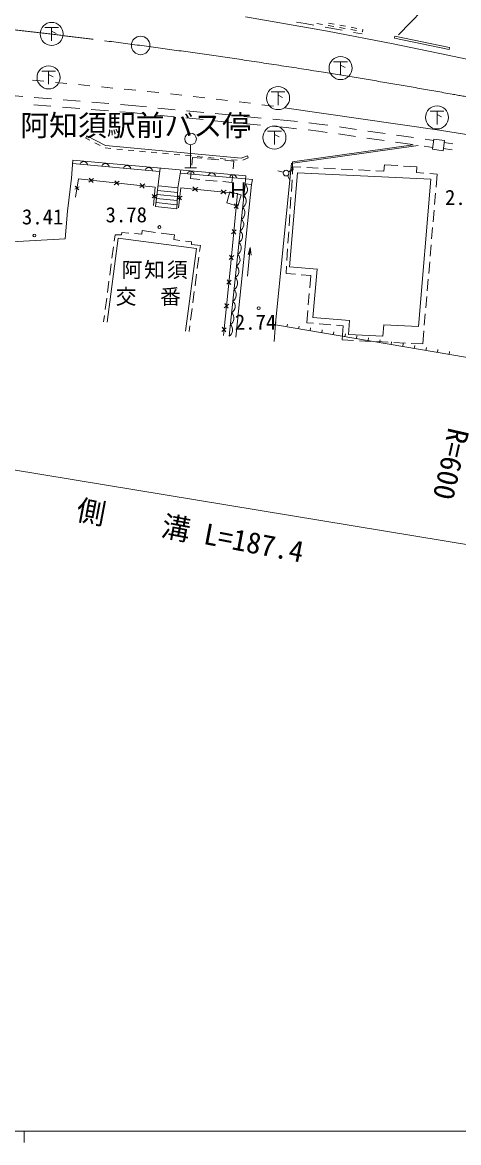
# Model space of a CAD drawing. Units: millimetres, scale not verified. Extents: x 40000 to 680000, y 20000 to 380000.
# Drawn here: x 167835 to 205660, y 204000 to 301120 of the extents above; entities that cross this region are included whole.
import ezdxf
from ezdxf.enums import TextEntityAlignment as Align

# ---------------------------------------------------------------- set-up
doc = ezdxf.new("R2010")
doc.units = ezdxf.units.MM
doc.header["$LTSCALE"] = 1000
doc.linetypes.add('CHAIN', pattern=[18.5, 12, -1.5, 3.5, -1.5])
for name, color, linetype, lineweight in [('M-BGD', 7, 'Continuous', 13), ('M-BGD-EXST', 7, 'Continuous', 13), ('M-BMK', 2, 'CHAIN', 13), ('M-BMK-OTRS', 5, 'Continuous', 13), ('M-BMK-SRVR', 3, 'Continuous', 13), ('M-STR-HTXT', 7, 'Continuous', 13), ('M-STR-STRC', 7, 'Continuous', 13), ('M-STR-STRD', 7, 'Continuous', 13), ('M-TTL-BAND', 7, 'Continuous', 13)]:
    doc.layers.add(name, color=color, linetype=linetype, lineweight=lineweight)
doc.layers.add('M-BMK-HTXT', color=7, linetype='Continuous')
doc.styles.add('ＭＳ ゴシック', font='')
doc.styles.get('ＭＳ ゴシック').set_extended_font_data('MS Gothic')

msp = doc.modelspace()

# ---------------------------------------------------------------- linework, layer by layer
at = {"layer": 'M-BGD'}
for p, q in [((191598, 301150), (192349, 301015)), ((192349, 301015), (193098, 300879)), ((194082, 300701), (195558, 300434)), ((196542, 300255), (197291, 300120)), ((167870, 294705), (166864, 294788)), ((170362, 294497), (168867, 294621)), ((172853, 294289), (171358, 294413)), ((170311, 293862), (168816, 293983)), ((172803, 293660), (171308, 293781)), ((175295, 293458), (173799, 293579)), ((175344, 294081), (173849, 294205)), ((177292, 293296), (176291, 293377)), ((177347, 293913), (176341, 293997)), ((178590, 293793), (177347, 293913)), ((181078, 293553), (179585, 293697)), ((183566, 293312), (182073, 293456)), ((178530, 293176), (177292, 293296)), ((181019, 292936), (179526, 293080)), ((183507, 292695), (182014, 292839)), ((185996, 292454), (184503, 292599)), ((186055, 293072), (184562, 293216)), ((188484, 292214), (186991, 292358)), ((188543, 292831), (187050, 292975)), ((190781, 292615), (189539, 292735)), ((191683, 292517), (190781, 292615)), ((193579, 292311), (192677, 292409)), ((190718, 291998), (189479, 292118)), ((191613, 291901), (190718, 291998)), ((193502, 291696), (192607, 291793)), ((194251, 291588), (193502, 291696)), ((194334, 292203), (193579, 292311)), ((196725, 291233), (195241, 291446)), ((196808, 291847), (195323, 292061)), ((199283, 291492), (197798, 291705)), ((182423, 290514), (182423, 288514)), ((202156, 290453), (191286, 288924)), ((199200, 290878), (197715, 291091)), ((201675, 290522), (200190, 290735)), ((201757, 291137), (200273, 291350)), ((203501, 290886), (202747, 290995)), ((205173, 290592), (204411, 290707)), ((182522, 288747), (182584, 289421)), ((182584, 289421), (183385, 289348)), ((203413, 290273), (202664, 290380)), ((205089, 290078), (204333, 290192)), ((172190, 288896), (179737, 288208)), ((179791, 288491), (179378, 285151)), ((181923, 288514), (182923, 288514)), ((183883, 289302), (184879, 289211)), ((185377, 289165), (186178, 289092)), ((186178, 289092), (186117, 288418)), ((191162, 288910), (189796, 275015)), ((191294, 288600), (191253, 287966)), ((191988, 288567), (191294, 288600)), ((193486, 288495), (192488, 288543)), ((194985, 288424), (193986, 288471)), ((199243, 288779), (199175, 288223)), ((200390, 288701), (199243, 288779)), ((202036, 288588), (200889, 288666)), ((202036, 288588), (202008, 288113)), ((202008, 288113), (202036, 288588)), ((171735, 284749), (172081, 287620)), ((172692, 287548), (172449, 285982)), ((179336, 286841), (172692, 287548)), ((174014, 287585), (173585, 287276)), ((173977, 287234), (173623, 287627)), ((181305, 286775), (181562, 288328)), ((181519, 288057), (187180, 287563)), ((182415, 287575), (182476, 288249)), ((183216, 287501), (182415, 287575)), ((186071, 287920), (186009, 287245)), ((187781, 287497), (187180, 287563)), ((187701, 287054), (187781, 287497)), ((189976, 288261), (190457, 288124)), ((190819, 287837), (191062, 287400)), ((190916, 288177), (191352, 288420)), ((191689, 288092), (190997, 279929)), ((191689, 288092), (203257, 287518)), ((196483, 288352), (195484, 288400)), ((197981, 288280), (196982, 288328)), ((199175, 288223), (198481, 288256)), ((202653, 288055), (202008, 288113)), ((203257, 287518), (202176, 274764)), ((203796, 287952), (203151, 288010)), ((203701, 286826), (203796, 287952)), ((172766, 286877), (172375, 286654)), ((172418, 286931), (172723, 286600)), ((176229, 287349), (175800, 287040)), ((176191, 286998), (175837, 287391)), ((178443, 287113), (178015, 286804)), ((178406, 286762), (178052, 287155)), ((179189, 285238), (179336, 286841)), ((179550, 286540), (181286, 286367)), ((179922, 286913), (179600, 286945)), ((179922, 286913), (181305, 286775)), ((181221, 284967), (181305, 286775)), ((181580, 286786), (181383, 285052)), ((186494, 286296), (181580, 286786)), ((183044, 286817), (182575, 286509)), ((183009, 286466), (182610, 286860)), ((184710, 287364), (183714, 287456)), ((185501, 286572), (185032, 286264)), ((185466, 286221), (185067, 286615)), ((186009, 287245), (185208, 287319)), ((187149, 287117), (185764, 273907)), ((187701, 287054), (186355, 273838)), ((187149, 287117), (187701, 287054)), ((191220, 287467), (191156, 286469)), ((179074, 285913), (179451, 286164)), ((179425, 285881), (179100, 286197)), ((179464, 285846), (181254, 285667)), ((179507, 286193), (181270, 286017)), ((181675, 286052), (181289, 285786)), ((181324, 286092), (181640, 285746)), ((186494, 286296), (185856, 279626)), ((191123, 285970), (191059, 284972)), ((203574, 285331), (203658, 286328)), ((171540, 282346), (171735, 284749)), ((179378, 285151), (181221, 284967)), ((179421, 285498), (181237, 285317)), ((186583, 285364), (186193, 285005)), ((186231, 285398), (186545, 284971)), ((203447, 283837), (203531, 284833)), ((191026, 284473), (190962, 283475)), ((175795, 282166), (175867, 282717)), ((175867, 282717), (176437, 282704)), ((176449, 282906), (176437, 282704)), ((176449, 282906), (177067, 282852)), ((177565, 282809), (178183, 282755)), ((178183, 282755), (178232, 283072)), ((178232, 283072), (179384, 282914)), ((179879, 282846), (181031, 282689)), ((181031, 282689), (180964, 282294)), ((186370, 283141), (185981, 282781)), ((186018, 283174), (186332, 282748)), ((190930, 282976), (190865, 281978)), ((203320, 282342), (203405, 283339)), ((165833, 282027), (171540, 282346)), ((176129, 282411), (175173, 275136)), ((175599, 280679), (175729, 281671)), ((176129, 282411), (182928, 281517)), ((180964, 282294), (181487, 282223)), ((181983, 282156), (182506, 282085)), ((182506, 282085), (182486, 281878)), ((182495, 281876), (183265, 281775)), ((183265, 281775), (183198, 281265)), ((203193, 280848), (203278, 281844)), ((182928, 281517), (181985, 274345)), ((183133, 280770), (183002, 279778)), ((186157, 280918), (185768, 280558)), ((185806, 280951), (186119, 280525)), ((187595, 281610), (187353, 279122)), ((187595, 281610), (187403, 280976)), ((187661, 280951), (187595, 281610)), ((190833, 281480), (190768, 280482)), ((175403, 279192), (175534, 280183)), ((190736, 279983), (190694, 279348)), ((190997, 279929), (193388, 279726)), ((193388, 279726), (193033, 275540)), ((193366, 279714), (193410, 279738)), ((203067, 279353), (203151, 280349)), ((182937, 279282), (182807, 278291)), ((185856, 279626), (185266, 273965)), ((185943, 278762), (185555, 278435)), ((185592, 278798), (185906, 278398)), ((190694, 279348), (191517, 279279)), ((192016, 279236), (192839, 279167)), ((192839, 279167), (192750, 278122)), ((202940, 277858), (203024, 278855)), ((175208, 277705), (175338, 278696)), ((182741, 277795), (182611, 276804)), ((175012, 276217), (175143, 277209)), ((192708, 277623), (192623, 276627)), ((202813, 276364), (202898, 277360)), ((182546, 276308), (182415, 275316)), ((185729, 276706), (185340, 276379)), ((185378, 276743), (185691, 276343)), ((192581, 276129), (192492, 275084)), ((202686, 274869), (202771, 275865)), ((174875, 275171), (174947, 275722)), ((189796, 275015), (189662, 273454)), ((189775, 274892), (189817, 275138)), ((189775, 274892), (215344, 270562)), ((190779, 274722), (190820, 274968)), ((192492, 275084), (193080, 275034)), ((193033, 275540), (196201, 275271)), ((193578, 274992), (194575, 274907)), ((195073, 274865), (195660, 274815)), ((196201, 275271), (196098, 274065)), ((199179, 274913), (199095, 273916)), ((202176, 274764), (199179, 274913)), ((182350, 274821), (182283, 274311)), ((185515, 274651), (185126, 274324)), ((185163, 274687), (185477, 274287)), ((191782, 274552), (191824, 274798)), ((192786, 274382), (192828, 274628)), ((193790, 274212), (193832, 274458)), ((194794, 274042), (194835, 274288)), ((195660, 274815), (195556, 273591)), ((195797, 273872), (195839, 274118)), ((199095, 273916), (196098, 274065)), ((196801, 273702), (196843, 273948)), ((202548, 273245), (202644, 274371)), ((195556, 273591), (196556, 273542)), ((197055, 273517), (198054, 273467)), ((197805, 273532), (197847, 273778)), ((198553, 273443), (199552, 273393)), ((198809, 273362), (198851, 273608)), ((199813, 273192), (199854, 273438)), ((200051, 273368), (201050, 273319)), ((200816, 273022), (200858, 273268)), ((201549, 273294), (202548, 273245)), ((201820, 272852), (201862, 273098)), ((202824, 272682), (202866, 272928)), ((203828, 272512), (203869, 272758)), ((204831, 272342), (204873, 272588))]:
    msp.add_line(p, q, dxfattribs=at)
for points in [[(201730, 290514), (191269, 289042), (191217, 288190)], [(172081, 287620), (172215, 289188), (187202, 287810), (187149, 287117)]]:
    msp.add_lwpolyline(points, dxfattribs=at)
for points in [[(204432, 290885), (204310, 289994), (203396, 290120), (203519, 291011)], [(185558, 285474), (186520, 285200), (186794, 286162), (185832, 286435)]]:
    msp.add_lwpolyline(points, close=True, dxfattribs=at)
for centre, radius in [((182423, 291014), 500), ((190697, 288055), 250), ((168879, 282641), 125), ((179711, 283373), 125), ((188324, 276340), 125)]:
    msp.add_circle(centre, radius, dxfattribs=at)
for centre, radius, start, end in [((173155, 288735), 323, 7.82154, 161.77254), ((175034, 288564), 323, 7.82154, 161.77344), ((176913, 288393), 323, 7.82154, 161.77254), ((178791, 288222), 323, 7.82154, 161.77254), ((182429, 287914), 313, 6.57214, 163.46464), ((184260, 287755), 313, 6.57344, 163.46314), ((186091, 287595), 313, 6.57214, 163.46464), ((186701, 286650), 647, 301.86224, 46.16444), ((186595, 285634), 647, 301.86164, 46.16434), ((186488, 284618), 647, 301.86144, 46.16514), ((186381, 283602), 647, 301.86144, 46.16464), ((186275, 282585), 647, 301.86144, 46.16514), ((186168, 281569), 647, 301.86224, 46.16444), ((186062, 280553), 647, 301.86154, 46.16454), ((185955, 279537), 647, 301.86224, 46.16444), ((185849, 278521), 647, 301.86154, 46.16454), ((185742, 277505), 647, 301.86224, 46.16444), ((185635, 276488), 647, 301.86164, 46.16434), ((185529, 275472), 647, 301.86224, 46.16444), ((185422, 274456), 647, 301.86164, 46.16434)]:
    msp.add_arc(centre, radius, start, end, dxfattribs=at)
at = {"layer": 'M-BGD-EXST'}
for p, q in [((169773, 300669), (170973, 300669)), ((170373, 300669), (170373, 299519)), ((170373, 300369), (170773, 300169)), ((194825, 297711), (196025, 297711)), ((195425, 297711), (195425, 296561)), ((195425, 297411), (195825, 297211)), ((169508, 296903), (170708, 296903)), ((170108, 296903), (170108, 295753)), ((170108, 296603), (170508, 296403)), ((189403, 295107), (190603, 295107)), ((190003, 295107), (190003, 293957)), ((190003, 294807), (190403, 294607)), ((203188, 293432), (204388, 293432)), ((203788, 293432), (203788, 292282)), ((203788, 293132), (204188, 292932)), ((189091, 291690), (190291, 291690)), ((189691, 291690), (189691, 290540)), ((189691, 291390), (190091, 291190))]:
    msp.add_line(p, q, dxfattribs=at)
for centre in [(170373, 300119), (195425, 297161), (170108, 296353), (190003, 294557), (203788, 292882), (189691, 291140)]:
    msp.add_circle(centre, 1000, dxfattribs=at)
at = {"layer": 'M-BMK'}
for centre, radius, start, end in [((98967, -295637), 599998, 83.19227, 83.96594), ((98967, -295631), 599992, 82.82002, 83.19227), ((98966, -295638), 599999, 81.57862, 82.82003), ((98967, -295636), 599997, 80.91017, 81.57862), ((98967, -295638), 599999, 79.812, 80.91017), ((98967, -295636), 599997, 79.08888, 79.812)]:
    msp.add_arc(centre, radius, start, end, dxfattribs=at)
at = {"layer": 'M-BMK-OTRS'}
for p, q in [((169708, 296019), (168713, 296117)), ((171698, 295823), (170703, 295921)), ((173688, 295627), (172693, 295725)), ((175679, 295431), (174684, 295529)), ((177669, 295235), (176674, 295333)), ((179660, 295039), (178664, 295137)), ((181659, 294804), (180666, 294921)), ((183645, 294571), (182652, 294688)), ((185632, 294337), (184638, 294454)), ((187618, 294104), (186625, 294221)), ((189614, 293862), (188611, 293987))]:
    msp.add_line(p, q, dxfattribs=at)
for points in [[(187172, 301615), (194294, 300365), (199991, 299251)], [(199991, 299251), (204726, 298268), (208689, 297437), (213443, 296425), (219483, 295257), (224251, 294336), (230164, 293192), (234944, 292267), (238888, 291511), (243656, 290581), (249578, 289437), (254352, 288506), (260236, 287380), (265017, 286456)], [(262228, 280882), (228591, 287363), (214262, 290125), (204006, 291787), (190567, 293727)]]:
    msp.add_lwpolyline(points, dxfattribs=at)
at = {"layer": 'M-BMK-SRVR'}
msp.add_circle((178088, 299121), 800, dxfattribs=at)
at = {"layer": 'M-STR-HTXT'}
msp.add_lwpolyline([(118386, 267044), (158809, 263696), (293127, 241558)], dxfattribs=at)
at = {"layer": 'M-STR-STRC'}
msp.add_line((200435, 300057), (208262, 308087), dxfattribs=at)
at = {"layer": 'M-STR-STRD'}
for p, q in [((193369, 301033), (193861, 300944)), ((194353, 300855), (194845, 300766)), ((194388, 301052), (194880, 300963)), ((195337, 300677), (195829, 300588)), ((195372, 300874), (195864, 300785)), ((196321, 300499), (196813, 300409)), ((196356, 300695), (196848, 300606)), ((197305, 300320), (197326, 300316)), ((197362, 300513), (197326, 300316)), ((197340, 300517), (197362, 300513)), ((200133, 299936), (200093, 299741)), ((200093, 299741), (204828, 298757)), ((200133, 299936), (204869, 298953)), ((204828, 298757), (204869, 298953)), ((173417, 291274), (173325, 291096)), ((173680, 290913), (173325, 291096)), ((174569, 290455), (174124, 290684)), ((175514, 290190), (175016, 290236)), ((176510, 290097), (176012, 290143)), ((177505, 290004), (177008, 290051)), ((178501, 289911), (178003, 289958)), ((179497, 289819), (178999, 289865)), ((180493, 289726), (179995, 289772)), ((181488, 289633), (180990, 289679)), ((182484, 289540), (181986, 289587)), ((183480, 289448), (182982, 289494)), ((187347, 289555), (187421, 289369)), ((184475, 289355), (183977, 289401)), ((185471, 289262), (184973, 289308)), ((186467, 289169), (185969, 289216)), ((187421, 289369), (186956, 289185))]:
    msp.add_line(p, q, dxfattribs=at)
msp.add_lwpolyline([(187347, 289555), (186800, 289339), (175046, 290434), (173417, 291274)], dxfattribs=at)
at = {"layer": 'M-TTL-BAND'}
for p, q in [((40000, 205000), (579000, 205000)), ((168000, 205000), (168000, 204000))]:
    msp.add_line(p, q, dxfattribs=at)

# ---------------------------------------------------------------- texts
at = {"layer": 'M-BGD', "style": 'ＭＳ ゴシック'}
for s, p in [('Ｈ', (185651, 285525)), ('2.65', (204480, 284892)), ('3.41', (167794, 283210)), ('3.78', (175047, 283390)), ('2.74', (186258, 274080))]:
    msp.add_text(s, height=1320, dxfattribs=at).set_placement(p, align=Align.BOTTOM_LEFT)
for s, p in [('阿', (177333, 279673)), ('知', (179297, 279673)), ('須', (181262, 279673)), ('交', (176826, 277348)), ('番', (180673, 277348))]:
    msp.add_text(s, height=1320, dxfattribs=at).set_placement(p, align=Align.MIDDLE_CENTER)
at = {"layer": 'M-BMK-HTXT', "style": 'ＭＳ ゴシック'}
msp.add_text('阿知須駅前バス停', height=1833, dxfattribs=at).set_placement((177655, 292191), align=Align.MIDDLE_CENTER)
at = {"layer": 'M-BMK-SRVR', "style": 'ＭＳ ゴシック'}
msp.add_text('R=600', height=1833, rotation=257.267, dxfattribs=at).set_placement((205691, 265869), align=Align.MIDDLE_LEFT)
at = {"layer": 'M-STR-HTXT', "style": 'ＭＳ ゴシック'}
msp.add_text('側\u3000\u3000溝 L=187.4', height=1833, rotation=349.216, dxfattribs=at).set_placement((182113, 255611), align=Align.BOTTOM_CENTER)

doc.saveas('drawing.dxf')
